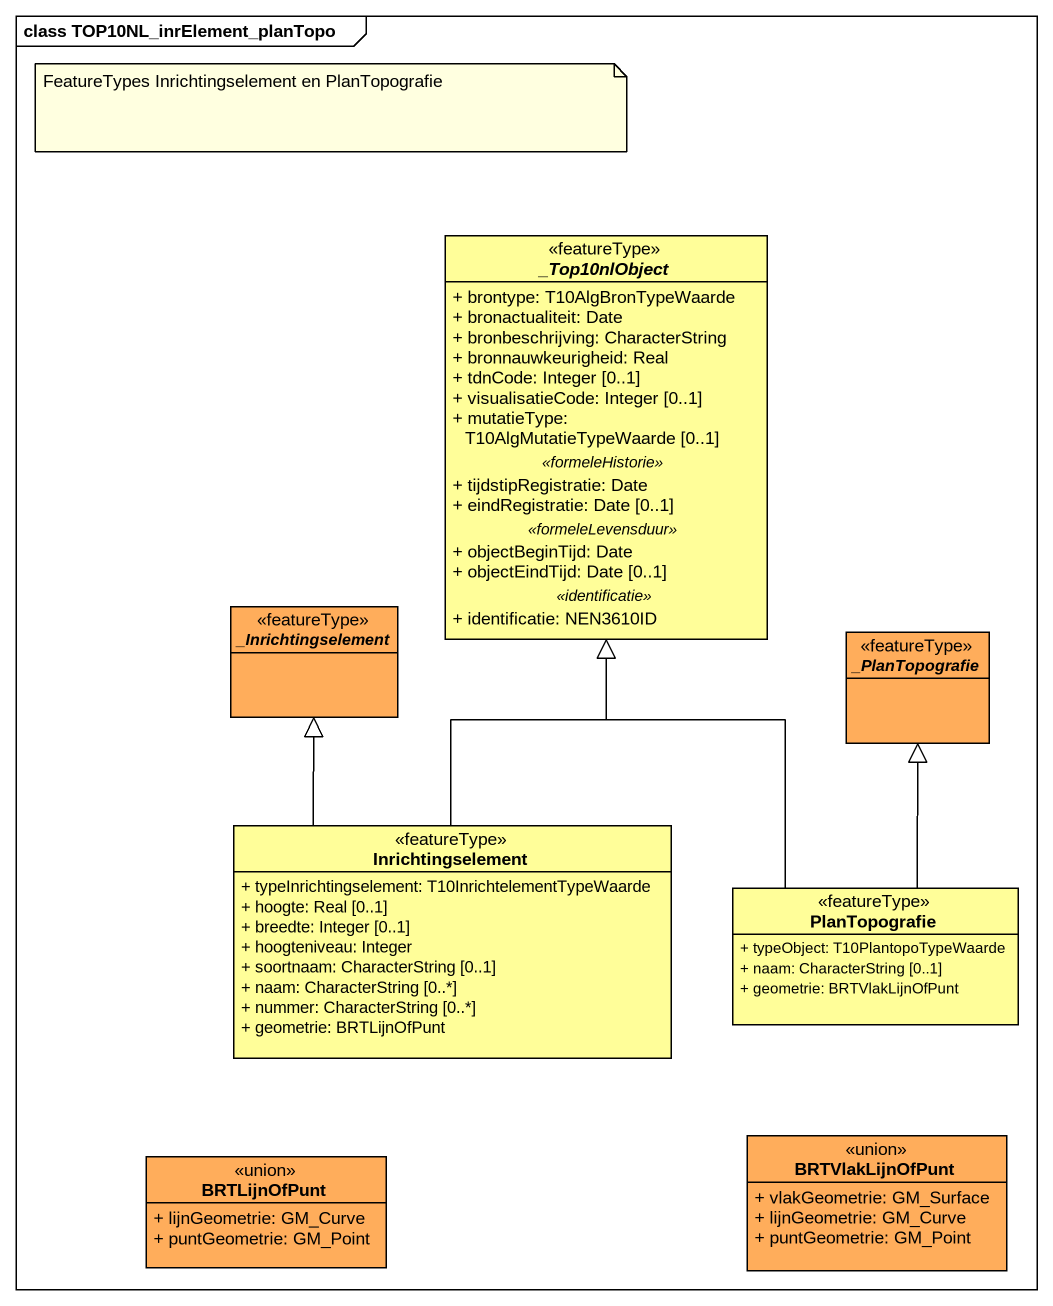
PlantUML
@startuml
mainframe class TOP10NL_inrElement_planTopo
hide circle
hide empty members
skinparam classAttributeIconSize 0
abstract class "_Top10nlObject" as Top10nlObject <<featureType>> #FFFE99 {
  + brontype: T10AlgBronTypeWaarde
  + bronactualiteit: Date
  + bronbeschrijving: CharacterString
  + bronnauwkeurigheid: Real
  + tdnCode: Integer [0..1]
  + visualisatieCode: Integer [0..1]
  + mutatieType: T10AlgMutatieTypeWaarde [0..1]
  .. <<formeleHistorie>> ..
  + tijdstipRegistratie: Date
  + eindRegistratie: Date [0..1]
  .. <<formeleLevensduur>> ..
  + objectBeginTijd: Date
  + objectEindTijd: Date [0..1]
  .. <<identificatie>> ..
  + identificatie: NEN3610ID
}
abstract class "_Inrichtingselement" as Inrichtingselement <<featureType>> #FFAD5B
abstract class "_PlanTopografie" as PlanTopografie <<featureType>> #FFAD5B
class "Inrichtingselement" as Inrichtingselement_2 <<featureType>> #FFFE99 {
  + typeInrichtingselement: T10InrichtelementTypeWaarde
  + hoogte: Real [0..1]
  + breedte: Integer [0..1]
  + hoogteniveau: Integer
  + soortnaam: CharacterString [0..1]
  + naam: CharacterString [0..*]
  + nummer: CharacterString [0..*]
  + geometrie: BRTLijnOfPunt
}
class "PlanTopografie" as PlanTopografie_2 <<featureType>> #FFFE99 {
  + typeObject: T10PlantopoTypeWaarde
  + naam: CharacterString [0..1]
  + geometrie: BRTVlakLijnOfPunt
}
class BRTLijnOfPunt <<union>> #FFAD5B {
  + lijnGeometrie: GM_Curve
  + puntGeometrie: GM_Point
}
class BRTVlakLijnOfPunt <<union>> #FFAD5B {
  + vlakGeometrie: GM_Surface
  + lijnGeometrie: GM_Curve
  + puntGeometrie: GM_Point
}
Inrichtingselement_2 -up-|> Top10nlObject
Inrichtingselement_2 -up-|> Inrichtingselement
PlanTopografie_2 -up-|> Top10nlObject
PlanTopografie_2 -up-|> PlanTopografie
note as N1
  FeatureTypes Inrichtingselement en PlanTopografie
end note
@enduml
